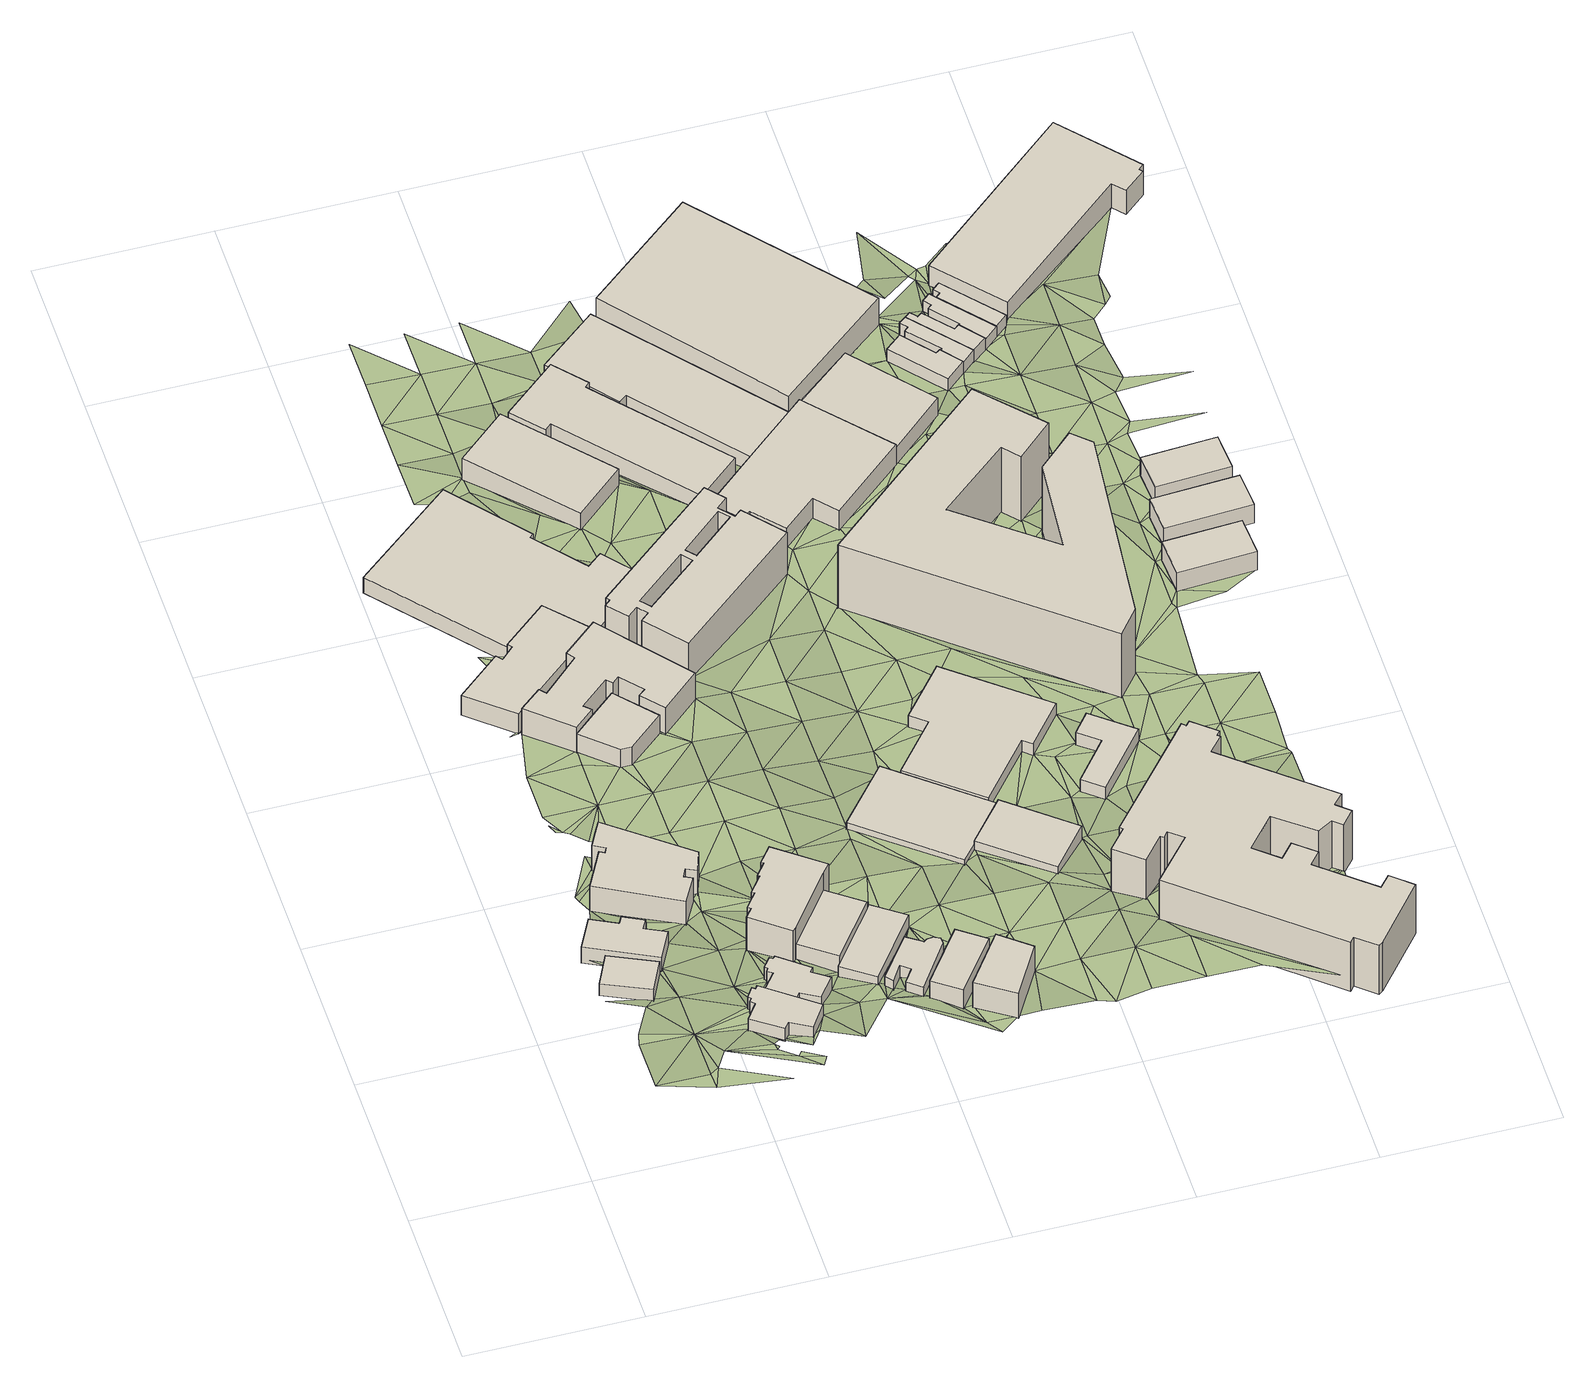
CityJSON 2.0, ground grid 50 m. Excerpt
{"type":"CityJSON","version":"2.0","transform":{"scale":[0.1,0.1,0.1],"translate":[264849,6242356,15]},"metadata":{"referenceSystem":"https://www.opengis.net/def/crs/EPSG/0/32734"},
"CityObjects":{
"building1":{"type":"Building","attributes":{"address":"4 Hares Avenue Salt River Cape Town","building":"house","building:levels":1,"building_height":4.1,"roof_height":33.21,"ground_height":29.11,"plus_code":"4FRW3F84+XFQ"},"geometry":[{"type":"Solid","lod":"1","boundaries":[[[[0,1,2,3]],[[1,4,5,2]],[[4,6,7,5]],[[6,0,3,7]],[[3,2,5,7]],[[6,4,1,0]]]]}]},
"building2":{"type":"Building","attributes":{"address":"2 Hares Avenue Salt River Cape Town","building":"house","building:levels":1,"building_height":4.1,"roof_height":33.21,"ground_height":29.11,"plus_code":"4FRW3F94+2GC"},"geometry":[{"type":"Solid","lod":"1","boundaries":[[[[8,9,10,11]],[[9,12,13,10]],[[12,14,15,13]],[[14,16,17,15]],[[16,18,19,17]],[[18,20,21,19]],[[20,22,23,21]],[[22,8,11,23]],[[11,10,13,15,17,19,21,23]],[[22,20,18,16,14,12,9,8]]]]}]},
"building3":{"type":"Building","attributes":{"address":"326 Victoria Road Salt River Cape Town","building":"apartments","building:levels":3,"building_height":9.7,"roof_height":35.04,"ground_height":25.34,"plus_code":"4FRW3F94+4H6"},"geometry":[{"type":"Solid","lod":"1","boundaries":[[[[24,25,26,27]],[[25,28,29,26]],[[28,30,31,29]],[[30,32,33,31]],[[32,34,35,33]],[[34,36,37,35]],[[36,38,39,37]],[[38,40,41,39]],[[40,42,43,41]],[[42,44,45,43]],[[44,46,47,45]],[[46,48,49,47]],[[48,24,27,49]],[[27,26,29,31,33,35,37,39,41,43,45,47,49]],[[48,46,44,42,40,38,36,34,32,30,28,25,24]]]]}]},
"building4":{"type":"Building","attributes":{"address":"Hares Avenue Salt River Cape Town","building":"house","building:levels":1,"building_height":4.1,"roof_height":33.98,"ground_height":29.88,"plus_code":"4FRW3F84+VJX"},"geometry":[{"type":"Solid","lod":"1","boundaries":[[[[50,51,52,53]],[[51,54,55,52]],[[54,56,57,55]],[[56,58,59,57]],[[58,60,61,59]],[[60,62,63,61]],[[62,64,65,63]],[[64,66,67,65]],[[66,68,69,67]],[[68,70,71,69]],[[70,72,73,71]],[[72,50,53,73]],[[53,52,55,57,59,61,63,65,67,69,71,73]],[[72,70,68,66,64,62,60,58,56,54,51,50]]]]}]},
"building5":{"type":"Building","attributes":{"address":"Hares Avenue Salt River Cape Town","building":"house","building:levels":1,"building_height":4.1,"roof_height":32.79,"ground_height":28.69,"plus_code":"4FRW3F84+WMF"},"geometry":[{"type":"Solid","lod":"1","boundaries":[[[[74,75,76,77]],[[75,78,79,76]],[[78,80,81,79]],[[80,82,83,81]],[[82,84,85,83]],[[84,86,87,85]],[[86,88,89,87]],[[88,90,91,89]],[[90,92,93,91]],[[92,94,95,93]],[[94,96,97,95]],[[96,98,99,97]],[[98,100,101,99]],[[100,74,77,101]],[[77,76,79,81,83,85,87,89,91,93,95,97,99,101]],[[100,98,96,94,92,90,88,86,84,82,80,78,75,74]]]]}]},
"building6":{"type":"Building","attributes":{"address":"255 Victoria Road Salt River Cape Town","building":"retail","building:levels":2,"building_height":6.9,"roof_height":31.26,"ground_height":24.36,"plus_code":"4FRW3F94+9GW"},"geometry":[{"type":"Solid","lod":"1","boundaries":[[[[102,103,104,105]],[[103,106,107,104]],[[106,108,109,107]],[[108,110,111,109]],[[110,112,113,111]],[[112,114,115,113]],[[114,116,117,115]],[[116,118,119,117]],[[118,102,105,119]],[[105,104,107,109,111,113,115,117,119]],[[118,116,114,112,110,108,106,103,102]]]]}]},
"building7":{"type":"Building","attributes":{"address":"259 Victoria Road Salt River 7925 Salt River","building":"retail","building:levels":2,"building_height":6.9,"roof_height":31.47,"ground_height":24.57,"plus_code":"4FRW3F94+8J2"},"geometry":[{"type":"Solid","lod":"1","boundaries":[[[[120,121,122,123]],[[121,124,125,122]],[[124,126,127,125]],[[126,128,129,127]],[[128,130,131,129]],[[130,120,123,131]],[[123,122,125,127,129,131]],[[130,128,126,124,121,120]]]]}]},
"building8":{"type":"Building","attributes":{"building":"commercial","building:levels":4,"building_height":12.5,"roof_height":40.09,"ground_height":27.59,"plus_code":"4FRW3F94+2M9"},"geometry":[{"type":"Solid","lod":"1","boundaries":[[[[132,133,134,135]],[[133,136,137,134]],[[136,138,139,137]],[[138,140,141,139]],[[140,142,143,141]],[[142,144,145,143]],[[144,146,147,145]],[[146,148,149,147]],[[148,150,151,149]],[[150,152,153,151]],[[152,154,155,153]],[[154,156,157,155]],[[156,158,159,157]],[[158,132,135,159]],[[135,134,137,139,141,143,145,147,149,151,153,155,157,159]],[[158,156,154,152,150,148,146,144,142,140,138,136,133,132]]]]}]},
"building9":{"type":"Building","attributes":{"address":"256 Victoria Road Salt River Cape Town","building":"office","building:levels":3,"building_height":9.7,"roof_height":33.89,"ground_height":24.19,"plus_code":"4FRW3F94+9J7"},"geometry":[{"type":"Solid","lod":"1","boundaries":[[[[160,161,162,163]],[[161,164,165,162]],[[164,166,167,165]],[[166,168,169,167]],[[168,170,171,169]],[[170,172,173,171]],[[172,174,175,173]],[[174,176,177,175]],[[176,178,179,177]],[[178,103,180,179]],[[103,102,181,180]],[[102,182,183,181]],[[182,184,185,183]],[[184,186,187,185]],[[186,188,189,187]],[[188,160,163,189]],[[163,162,165,167,169,171,173,175,177,179,180,181,183,185,187,189]],[[188,186,184,182,102,103,178,176,174,172,170,168,166,164,161,160]]]]}]},
"building10":{"type":"Building","attributes":{"building":"retail","building:levels":2,"building_height":6.9,"roof_height":33.83,"ground_height":26.93,"plus_code":"4FRW3F84+XPP"},"geometry":[{"type":"Solid","lod":"1","boundaries":[[[[190,191,192,193]],[[191,194,195,192]],[[194,196,197,195]],[[196,190,193,197]],[[193,192,195,197]],[[196,194,191,190]]]]}]},
"building11":{"type":"Building","attributes":{"address":"Salt River Cape Town","building":"industrial","building:levels":1,"building_height":4.1,"roof_height":26.72,"ground_height":22.62,"plus_code":"4FRW3F94+GGV"},"geometry":[{"type":"Solid","lod":"1","boundaries":[[[[198,199,200,201]],[[199,202,203,200]],[[202,204,205,203]],[[204,206,207,205]],[[206,208,209,207]],[[208,210,211,209]],[[210,212,213,211]],[[212,214,215,213]],[[214,216,217,215]],[[216,218,219,217]],[[218,220,221,219]],[[220,198,201,221]],[[201,200,203,205,207,209,211,213,215,217,219,221]],[[220,218,216,214,212,210,208,206,204,202,199,198]]]]}]},
"building12":{"type":"Building","attributes":{"address":"Salt River","building":"retail","building:levels":1,"building_height":4.1,"roof_height":31.25,"ground_height":27.15,"plus_code":"4FRW3F84+XQ4"},"geometry":[{"type":"Solid","lod":"1","boundaries":[[[[196,194,222,223]],[[194,224,225,222]],[[224,226,227,225]],[[226,228,229,227]],[[228,230,231,229]],[[230,196,223,231]],[[223,222,225,227,229,231]],[[230,228,226,224,194,196]]]]}]},
"building13":{"type":"Building","attributes":{"address":"Salt River","building":"house","building:levels":1,"building_height":4.1,"roof_height":31.25,"ground_height":27.15,"plus_code":"4FRW3F84+WRF"},"geometry":[{"type":"Solid","lod":"1","boundaries":[[[[232,233,234,235]],[[233,236,237,234]],[[236,238,239,237]],[[238,240,241,239]],[[240,242,243,241]],[[242,244,245,243]],[[244,246,247,245]],[[246,248,249,247]],[[248,250,251,249]],[[250,252,253,251]],[[252,254,255,253]],[[254,232,235,255]],[[235,234,237,239,241,243,245,247,249,251,253,255]],[[254,252,250,248,246,244,242,240,238,236,233,232]]]]}]},
"building14":{"type":"Building","attributes":{"address":"Salt River","building":"retail","building:levels":2,"building_height":6.9,"roof_height":34.22,"ground_height":27.32,"plus_code":"4FRW3F84+WV2"},"geometry":[{"type":"Solid","lod":"1","boundaries":[[[[256,257,258,259]],[[257,260,261,258]],[[260,262,263,261]],[[262,256,259,263]],[[259,258,261,263]],[[262,260,257,256]]]]}]},
"building15":{"type":"Building","attributes":{"address":"55 Salt River Road Salt River 7925 Cape Town","building":"industrial","building:levels":2,"building_height":6.9,"roof_height":28.21,"ground_height":21.31,"plus_code":"4FRW3F94+JJX"},"geometry":[{"type":"Solid","lod":"1","boundaries":[[[[264,265,266,267]],[[265,268,269,266]],[[268,270,271,269]],[[270,264,267,271]],[[267,266,269,271]],[[270,268,265,264]]]]}]},
"building16":{"type":"Building","attributes":{"address":"Salt River","building":"commercial","building:levels":3,"building_height":9.7,"roof_height":37.02,"ground_height":27.32,"plus_code":"4FRW3F84+VWC"},"geometry":[{"type":"Solid","lod":"1","boundaries":[[[[272,273,274,275]],[[273,276,277,274]],[[276,278,279,277]],[[278,272,275,279]],[[275,274,277,279]],[[278,276,273,272]]]]}]},
"building17":{"type":"Building","attributes":{"address":"Manhattan Centre 60 Hopkins Street Salt River Cape Town","building":"industrial","building:levels":5,"building_height":15.3,"roof_height":38.02,"ground_height":22.72,"plus_code":"4FRW3F94+CQP"},"geometry":[{"type":"Solid","lod":"1","boundaries":[[[[280,281,282,283]],[[281,284,285,282]],[[284,286,287,285]],[[286,288,289,287]],[[288,290,291,289]],[[290,292,293,291]],[[292,294,295,293]],[[294,296,297,295]],[[296,298,299,297]],[[298,300,301,299]],[[300,302,303,301]],[[302,304,305,303]],[[304,306,307,305]],[[306,280,283,307]],[[308,309,310,311]],[[309,312,313,310]],[[312,314,315,313]],[[314,308,311,315]],[[316,317,318,319]],[[317,320,321,318]],[[320,322,323,321]],[[322,316,319,323]],[[283,282,285,287,289,291,293,295,297,299,301,303,305,307],[311,310,313,315],[319,318,321,323]],[[306,304,302,300,298,296,294,292,290,288,286,284,281,280],[314,312,309,308],[322,320,317,316]]]]}]},
"building18":{"type":"Building","attributes":{"address":"261B Victoria Road Salt River Cape Town","building":"retail","building:levels":1,"building_height":4.1,"roof_height":26.94,"ground_height":22.84,"plus_code":"4FRW3F94+4V9"},"geometry":[{"type":"Solid","lod":"1","boundaries":[[[[324,325,326,327]],[[325,328,329,326]],[[328,330,331,329]],[[330,332,333,331]],[[332,324,327,333]],[[327,326,329,331,333]],[[332,330,328,325,324]]]]}]},
"building19":{"type":"Building","attributes":{"address":"51 Salt River Road Salt River Cape Town","building":"industrial","building:levels":2,"building_height":6.9,"roof_height":27.67,"ground_height":20.77,"plus_code":"4FRW3F94+JQM"},"geometry":[{"type":"Solid","lod":"1","boundaries":[[[[334,335,336,337]],[[335,338,339,336]],[[338,340,341,339]],[[340,342,343,341]],[[342,344,345,343]],[[344,346,347,345]],[[346,348,349,347]],[[348,334,337,349]],[[337,336,339,341,343,345,347,349]],[[348,346,344,342,340,338,335,334]]]]}]},
"building20":{"type":"Building","attributes":{"address":"261 Victoria Road Salt River Cape Town","building":"retail","building:levels":1,"building_height":4.1,"roof_height":28.31,"ground_height":24.21,"plus_code":"4FRW3F94+3X5"},"geometry":[{"type":"Solid","lod":"1","boundaries":[[[[324,332,350,351]],[[332,352,353,350]],[[352,354,355,353]],[[354,324,351,355]],[[351,350,353,355]],[[354,352,332,324]]]]}]},
"building21":{"type":"Building","attributes":{"address":"49 Salt River Road Salt River Cape Town","building":"industrial","building:levels":2,"building_height":6.9,"roof_height":26.34,"ground_height":19.44,"plus_code":"4FRW3F94+PR4"},"geometry":[{"type":"Solid","lod":"1","boundaries":[[[[356,357,358,359]],[[357,360,361,358]],[[360,362,363,361]],[[362,364,365,363]],[[364,366,367,365]],[[366,368,369,367]],[[368,370,371,369]],[[370,356,359,371]],[[359,358,361,363,365,367,369,371]],[[370,368,366,364,362,360,357,356]]]]}]},
"building22":{"type":"Building","attributes":{"building":"industrial","building:levels":1,"building_height":4.1,"roof_height":26.52,"ground_height":22.42,"plus_code":"4FRW3F94+5XX"},"geometry":[{"type":"Solid","lod":"1","boundaries":[[[[372,373,374,375]],[[373,376,377,374]],[[376,378,379,377]],[[378,380,381,379]],[[380,382,383,381]],[[382,384,385,383]],[[384,386,387,385]],[[386,372,375,387]],[[375,374,377,379,381,383,385,387]],[[386,384,382,380,378,376,373,372]]]]}]},
"building23":{"type":"Building","attributes":{"address":"48 Hopkins Street Salt River Cape Town","building":"industrial","building:levels":2,"building_height":6.9,"roof_height":28.58,"ground_height":21.68,"plus_code":"4FRW3F94+HWH"},"geometry":[{"type":"Solid","lod":"1","boundaries":[[[[388,389,390,391]],[[389,392,393,390]],[[392,394,395,393]],[[394,396,397,395]],[[396,398,399,397]],[[398,400,401,399]],[[400,402,403,401]],[[402,404,405,403]],[[404,406,407,405]],[[406,388,391,407]],[[391,390,393,395,397,399,401,403,405,407]],[[406,404,402,400,398,396,394,392,389,388]]]]}]},
"building24":{"type":"Building","attributes":{"building":"yes","building:levels":1,"building_height":4.1,"roof_height":26.52,"ground_height":22.42,"plus_code":"4FRW3F95+44F"},"geometry":[{"type":"Solid","lod":"1","boundaries":[[[[408,409,410,411]],[[409,412,413,410]],[[412,414,415,413]],[[414,416,417,415]],[[416,418,419,417]],[[418,408,411,419]],[[411,410,413,415,417,419]],[[418,416,414,412,409,408]]]]}]},
"building25":{"type":"Building","attributes":{"address":"Cape Town Society for the Blind 45 Salt River Road Salt River 7925 Cape Town","building":"yes","building:levels":3,"amenity":"social_facility","social_facility":"workshop","building_height":9.7,"roof_height":29.2,"ground_height":19.5,"plus_code":"4FRW3F94+QWP"},"geometry":[{"type":"Solid","lod":"1","boundaries":[[[[420,421,422,423]],[[421,424,425,422]],[[424,426,427,425]],[[426,420,423,427]],[[423,422,425,427]],[[426,424,421,420]]]]}]},
"building26":{"type":"Building","attributes":{"address":"The Herringbone Salt River Cape Town","building":"apartments","building:levels":8,"building:flats":"398","building_height":23.7,"roof_height":45.59,"ground_height":21.89,"plus_code":"4FRW3F95+92G"},"geometry":[{"type":"Solid","lod":"1","boundaries":[[[[428,429,430,431]],[[429,432,433,430]],[[432,434,435,433]],[[434,436,437,435]],[[436,438,439,437]],[[438,440,441,439]],[[440,442,443,441]],[[442,444,445,443]],[[444,446,447,445]],[[446,448,449,447]],[[448,450,451,449]],[[450,428,431,451]],[[431,430,433,435,437,439,441,443,445,447,449,451]],[[450,448,446,444,442,440,438,436,434,432,429,428]]]]}]},
"building27":{"type":"Building","attributes":{"address":"Rex Trueform Office Park 263 Victoria Road Salt River 7925 Cape Town","building":"commercial","building:levels":5,"building_height":15.3,"roof_height":40.71,"ground_height":25.41,"plus_code":"4FRW3F85+W5V"},"geometry":[{"type":"Solid","lod":"1","boundaries":[[[[452,453,454,455]],[[453,456,457,454]],[[456,458,459,457]],[[458,460,461,459]],[[460,462,463,461]],[[462,464,465,463]],[[464,466,467,465]],[[466,468,469,467]],[[468,470,471,469]],[[470,472,473,471]],[[472,474,475,473]],[[474,476,477,475]],[[476,478,479,477]],[[478,480,481,479]],[[480,482,483,481]],[[482,484,485,483]],[[484,486,487,485]],[[486,488,489,487]],[[488,490,491,489]],[[490,492,493,491]],[[492,494,495,493]],[[494,496,497,495]],[[496,498,499,497]],[[498,500,501,499]],[[500,502,503,501]],[[502,504,505,503]],[[504,506,507,505]],[[506,508,509,507]],[[508,510,511,509]],[[510,512,513,511]],[[512,514,515,513]],[[514,516,517,515]],[[516,518,519,517]],[[518,520,521,519]],[[520,452,455,521]],[[455,454,457,459,461,463,465,467,469,471,473,475,477,479,481,483,485,487,489,491,493,495,497,499,501,503,505,507,509,511,513,515,517,519,521]],[[520,518,516,514,512,510,508,506,504,502,500,498,496,494,492,490,488,486,484,482,480,478,476,474,472,470,468,466,464,462,460,458,456,453,452]]]]}]},
"building28":{"type":"Building","attributes":{"address":"46 Hopkins Street Salt River Cape Town","building":"industrial","building:levels":2,"building_height":6.9,"roof_height":27.3,"ground_height":20.4,"plus_code":"4FRW3F95+J2G"},"geometry":[{"type":"Solid","lod":"1","boundaries":[[[[389,388,522,523]],[[388,524,525,522]],[[524,526,527,525]],[[526,389,523,527]],[[523,522,525,527]],[[526,524,388,389]]]]}]},
"building29":{"type":"Building","attributes":{"address":"44 Hopkins Street Salt River Cape Town","building":"house","building:levels":1,"building_height":4.1,"roof_height":24.36,"ground_height":20.26,"plus_code":"4FRW3F95+M47"},"geometry":[{"type":"Solid","lod":"1","boundaries":[[[[528,529,530,531]],[[529,532,533,530]],[[532,534,535,533]],[[534,536,537,535]],[[536,538,539,537]],[[538,528,531,539]],[[531,530,533,535,537,539]],[[538,536,534,532,529,528]]]]}]},
"building30":{"type":"Building","attributes":{"address":"42 Hopkins Street Salt River Cape Town","building":"house","building:levels":1,"building_height":4.1,"roof_height":23.84,"ground_height":19.74,"plus_code":"4FRW3F95+M4W"},"geometry":[{"type":"Solid","lod":"1","boundaries":[[[[540,541,542,543]],[[541,544,545,542]],[[544,546,547,545]],[[546,548,549,547]],[[548,550,551,549]],[[550,552,553,551]],[[552,554,555,553]],[[554,540,543,555]],[[543,542,545,547,549,551,553,555]],[[554,552,550,548,546,544,541,540]]]]}]},
"building31":{"type":"Building","attributes":{"address":"40 Hopkins Street Salt River Cape Town","building":"house","building:levels":1,"building_height":4.1,"roof_height":23.84,"ground_height":19.74,"plus_code":"4FRW3F95+P45"},"geometry":[{"type":"Solid","lod":"1","boundaries":[[[[556,557,542,545]],[[557,558,559,542]],[[558,560,561,559]],[[560,562,563,561]],[[562,564,565,563]],[[564,566,567,565]],[[566,568,569,567]],[[568,556,545,569]],[[545,542,559,561,563,565,567,569]],[[568,566,564,562,560,558,557,556]]]]}]},
"building32":{"type":"Building","attributes":{"address":"38 Hopkins Street Salt River Cape Town","building":"house","building:levels":1,"building_height":4.1,"roof_height":23,"ground_height":18.9,"plus_code":"4FRW3F95+P5F"},"geometry":[{"type":"Solid","lod":"1","boundaries":[[[[558,570,571,572]],[[570,573,574,571]],[[573,575,576,574]],[[575,577,578,576]],[[577,579,580,578]],[[579,581,582,580]],[[581,583,584,582]],[[583,560,585,584]],[[560,558,572,585]],[[572,571,574,576,578,580,582,584,585]],[[560,583,581,579,577,575,573,570,558]]]]}]},
"building33":{"type":"Building","attributes":{"address":"36 Hopkins Street Salt River Cape Town","building":"house","building:levels":1,"building_height":4.1,"roof_height":23.06,"ground_height":18.96,"plus_code":"4FRW3F95+P5H"},"geometry":[{"type":"Solid","lod":"1","boundaries":[[[[570,586,587,588]],[[586,589,590,587]],[[589,591,592,590]],[[591,593,594,592]],[[593,573,595,594]],[[573,570,588,595]],[[588,587,590,592,594,595]],[[573,593,591,589,586,570]]]]}]},
"building34":{"type":"Building","attributes":{"building":"retail","building:levels":2,"building_height":6.9,"roof_height":27.37,"ground_height":20.47,"plus_code":"4FRW3F95+984"},"geometry":[{"type":"Solid","lod":"1","boundaries":[[[[596,597,598,599]],[[597,600,601,598]],[[600,602,603,601]],[[602,596,599,603]],[[599,598,601,603]],[[602,600,597,596]]]]}]},
"building35":{"type":"Building","attributes":{"address":"33 Yew Street Salt River Cape Town","building":"industrial","building:levels":2,"building_height":6.9,"roof_height":27.2,"ground_height":20.3,"plus_code":"4FRW3F95+C85"},"geometry":[{"type":"Solid","lod":"1","boundaries":[[[[604,605,606,607]],[[605,608,609,606]],[[608,610,611,609]],[[610,604,607,611]],[[607,606,609,611]],[[610,608,605,604]]]]}]},
"building36":{"type":"Building","attributes":{"address":"25 Yew Street Salt River Cape Town","building":"industrial","building:levels":2,"building_height":6.9,"roof_height":26.93,"ground_height":20.03,"plus_code":"4FRW3F95+F89"},"geometry":[{"type":"Solid","lod":"1","boundaries":[[[[612,613,614,615]],[[613,616,617,614]],[[616,618,619,617]],[[618,612,615,619]],[[615,614,617,619]],[[618,616,613,612]]]]}]},
"building37":{"type":"Building","attributes":{"address":"Central Park 30 Hopkins Street Salt River Cape Town","building":"industrial","building:levels":2,"building_height":6.9,"roof_height":25.15,"ground_height":18.25,"plus_code":"4FRW3F95+Q7V"},"geometry":[{"type":"Solid","lod":"1","boundaries":[[[[620,621,622,623]],[[621,624,625,622]],[[624,626,627,625]],[[626,628,629,627]],[[628,630,631,629]],[[630,632,633,631]],[[632,634,635,633]],[[634,620,623,635]],[[623,622,625,627,629,631,633,635]],[[634,632,630,628,626,624,621,620]]]]}]},
"terrain1":{"type":"TINRelief","geometry":[{"type":"CompositeSurface","lod":"1","boundaries":[[[636,637,638]],[[637,639,640]],[[641,636,638]],[[638,637,640]],[[642,643,644]],[[641,638,643]],[[640,639,645]],[[646,647,648]],[[640,645,638]],[[643,649,644]],[[638,649,643]],[[650,638,645]],[[639,651,645]],[[646,0,647]],[[18,652,653]],[[18,653,654]],[[0,644,649]],[[649,647,0]],[[638,650,655]],[[656,657,34]],[[652,34,657]],[[649,638,658]],[[659,652,18]],[[660,656,34]],[[661,656,660]],[[662,638,655]],[[18,16,659]],[[663,647,649]],[[664,16,14]],[[665,638,662]],[[650,666,655]],[[667,666,650]],[[658,638,665]],[[668,669,670]],[[667,650,671]],[[652,659,672]],[[30,660,34]],[[25,661,660]],[[30,34,32]],[[649,658,663]],[[647,673,664]],[[674,671,650]],[[664,672,16]],[[659,16,672]],[[675,662,655]],[[655,666,676]],[[666,667,677]],[[673,647,663]],[[662,675,665]],[[670,678,679]],[[655,676,680]],[[665,681,658]],[[682,679,678]],[[670,683,678]],[[54,663,658]],[[683,684,678]],[[672,664,673]],[[685,686,24]],[[663,54,50]],[[680,676,687]],[[678,684,686]],[[51,50,54]],[[688,689,671]],[[671,674,688]],[[685,678,686]],[[690,691,692]],[[693,694,680]],[[695,663,50]],[[680,687,693]],[[696,673,663]],[[697,691,682]],[[678,698,682]],[[695,50,699]],[[673,700,672]],[[701,663,695]],[[685,24,702]],[[703,699,50]],[[701,696,663]],[[700,704,672]],[[705,692,691]],[[698,697,682]],[[687,706,693]],[[695,699,707]],[[673,708,700]],[[709,704,710]],[[701,695,711]],[[712,703,50]],[[696,708,673]],[[704,700,713]],[[710,704,713]],[[712,693,706]],[[701,714,696]],[[678,685,715]],[[696,714,716]],[[685,702,717]],[[718,719,720]],[[703,721,722]],[[696,723,708]],[[714,724,716]],[[700,708,725]],[[720,726,727]],[[698,678,728]],[[721,703,712]],[[685,717,715]],[[720,727,718]],[[706,729,712]],[[705,730,692]],[[716,731,696]],[[732,719,718]],[[733,713,700]],[[697,698,728]],[[708,734,725]],[[700,725,735]],[[678,715,728]],[[733,702,713]],[[736,731,716]],[[705,737,738]],[[733,700,735]],[[721,712,739]],[[712,729,739]],[[740,731,736]],[[741,96,736]],[[742,735,725]],[[721,739,96]],[[732,718,743]],[[705,738,730]],[[728,715,744]],[[702,745,717]],[[736,746,740]],[[702,733,747]],[[736,96,748]],[[749,750,751]],[[735,752,733]],[[748,746,736]],[[733,752,753]],[[747,745,702]],[[715,717,754]],[[755,739,729]],[[750,749,756]],[[733,753,757]],[[758,96,739]],[[743,759,732]],[[747,733,757]],[[748,96,758]],[[760,744,715]],[[717,745,754]],[[756,749,761]],[[739,755,758]],[[762,761,749]],[[761,762,763]],[[749,128,762]],[[743,764,759]],[[763,762,765]],[[715,754,760]],[[128,744,760]],[[758,755,766]],[[128,767,762]],[[747,757,768]],[[762,767,765]],[[769,766,755]],[[768,745,747]],[[770,771,772]],[[764,743,103]],[[771,198,772]],[[769,755,773]],[[767,128,774]],[[757,136,775]],[[768,757,775]],[[755,776,773]],[[766,777,758]],[[764,778,779]],[[778,764,103]],[[774,128,760]],[[773,780,769]],[[770,781,782]],[[783,776,755]],[[784,754,745]],[[772,198,785]],[[778,103,786]],[[773,787,780]],[[784,745,768]],[[788,230,136]],[[198,789,785]],[[770,772,781]],[[755,790,783]],[[791,786,103]],[[786,792,778]],[[793,777,766]],[[196,230,788]],[[786,794,792]],[[774,760,795]],[[228,758,777]],[[796,775,136]],[[797,782,798]],[[754,799,760]],[[103,795,791]],[[790,755,800]],[[781,801,782]],[[784,802,754]],[[776,783,246]],[[796,136,230]],[[803,768,775]],[[804,805,789]],[[806,772,785]],[[807,791,808]],[[809,783,790]],[[785,789,806]],[[797,798,810]],[[795,808,791]],[[228,777,793]],[[798,782,801]],[[754,802,799]],[[805,804,811]],[[812,807,808]],[[230,228,813]],[[792,814,778]],[[796,230,813]],[[799,795,760]],[[768,815,784]],[[796,803,775]],[[816,809,790]],[[252,793,817]],[[793,252,228]],[[795,818,808]],[[270,781,772]],[[805,819,789]],[[783,257,246]],[[806,819,772]],[[805,811,820]],[[228,252,250]],[[806,789,819]],[[768,803,815]],[[790,821,816]],[[781,270,801]],[[784,822,802]],[[790,800,821]],[[256,809,816]],[[228,823,813]],[[818,795,824]],[[825,228,250]],[[819,805,820]],[[795,799,824]],[[248,825,250]],[[248,246,257]],[[815,822,784]],[[796,813,826]],[[827,828,829]],[[248,257,825]],[[825,823,228]],[[830,798,801]],[[831,799,802]],[[796,826,803]],[[801,270,832]],[[813,823,826]],[[802,822,833]],[[834,819,820]],[[256,816,272]],[[257,256,825]],[[814,834,820]],[[826,815,803]],[[798,830,835]],[[824,799,831]],[[830,801,832]],[[802,833,831]],[[270,836,832]],[[837,827,829]],[[818,824,838]],[[839,836,270]],[[792,840,814]],[[278,821,841]],[[842,823,825]],[[842,825,256]],[[843,822,815]],[[834,844,819]],[[270,845,839]],[[256,272,842]],[[834,814,846]],[[815,826,847]],[[833,822,843]],[[848,824,831]],[[826,823,847]],[[270,844,845]],[[278,842,272]],[[849,839,845]],[[334,832,836]],[[842,850,823]],[[824,848,838]],[[841,851,278]],[[852,830,832]],[[823,850,847]],[[831,833,853]],[[844,834,854]],[[854,834,846]],[[833,843,855]],[[845,854,849]],[[846,814,840]],[[856,857,858]],[[838,280,818]],[[852,832,334]],[[859,860,830]],[[853,848,831]],[[845,844,854]],[[833,855,853]],[[842,278,861]],[[851,862,278]],[[830,852,859]],[[847,850,863]],[[843,864,855]],[[865,847,863]],[[849,854,866]],[[278,862,861]],[[867,850,842]],[[858,857,868]],[[851,869,862]],[[838,848,870]],[[848,853,871]],[[846,866,854]],[[863,850,867]],[[867,842,861]],[[324,864,843]],[[866,846,840]],[[870,848,871]],[[872,855,864]],[[873,853,855]],[[865,863,874]],[[875,876,877]],[[878,879,880]],[[869,881,862]],[[880,879,882]],[[883,840,882]],[[840,883,866]],[[884,877,876]],[[859,852,368]],[[875,877,884]],[[863,867,874]],[[855,872,873]],[[838,870,885]],[[324,886,864]],[[887,883,882]],[[280,838,885]],[[861,862,888]],[[887,882,879]],[[869,889,881]],[[853,873,890]],[[871,853,891]],[[892,884,876]],[[888,862,881]],[[866,883,892]],[[893,884,894]],[[867,861,895]],[[887,879,896]],[[891,870,871]],[[853,890,891]],[[280,896,879]],[[897,859,368]],[[324,898,886]],[[896,899,887]],[[900,885,870]],[[867,895,874]],[[861,888,895]],[[884,892,894]],[[885,901,280]],[[900,870,891]],[[902,881,889]],[[280,901,896]],[[372,890,873]],[[894,903,893]],[[883,903,892]],[[898,324,904]],[[895,905,874]],[[886,898,906]],[[907,888,881]],[[874,905,904]],[[890,372,891]],[[894,892,903]],[[908,885,900]],[[885,908,901]],[[901,909,896]],[[888,910,895]],[[881,902,911]],[[907,881,911]],[[910,888,907]],[[891,912,900]],[[913,905,895]],[[914,368,915]],[[898,904,916]],[[917,904,905]],[[905,913,917]],[[906,898,918]],[[372,912,891]],[[917,919,904]],[[918,898,916]],[[909,901,920]],[[916,904,919]],[[901,908,920]],[[911,902,921]],[[910,907,922]],[[392,915,368]],[[923,919,917]],[[924,925,910]],[[919,926,916]],[[900,927,908]],[[916,928,918]],[[929,914,915]],[[910,922,924]],[[930,928,916]],[[372,931,912]],[[930,916,926]],[[919,923,926]],[[918,928,932]],[[933,907,911]],[[934,924,922]],[[908,927,920]],[[372,386,931]],[[912,935,900]],[[928,930,936]],[[932,386,918]],[[929,915,392]],[[911,921,933]],[[932,928,936]],[[937,926,923]],[[923,917,938]],[[939,920,927]],[[929,392,389]],[[386,932,408]],[[931,935,912]],[[940,927,900]],[[926,937,941]],[[939,942,920]],[[931,386,943]],[[408,943,386]],[[923,938,937]],[[944,929,389]],[[408,941,943]],[[943,935,931]],[[938,941,937]],[[927,945,939]],[[946,947,948]],[[949,950,951]],[[943,941,935]],[[944,389,952]],[[942,939,945]],[[946,948,953]],[[950,949,954]],[[948,947,955]],[[950,956,951]],[[938,957,941]],[[958,959,938]],[[957,938,959]],[[941,960,935]],[[927,940,945]],[[961,929,944]],[[941,957,960]],[[955,962,948]],[[948,962,953]],[[942,945,963]],[[951,964,949]],[[955,965,962]],[[484,966,967]],[[968,965,969]],[[488,486,484]],[[960,970,935]],[[971,949,964]],[[954,949,971]],[[972,942,963]],[[973,959,488]],[[944,952,974]],[[959,975,957]],[[968,969,976]],[[973,488,484]],[[484,967,973]],[[956,977,951]],[[978,962,965]],[[979,967,966]],[[940,963,945]],[[980,965,968]],[[952,981,974]],[[982,960,957]],[[959,973,975]],[[977,964,951]],[[972,981,952]],[[978,965,980]],[[983,962,978]],[[960,984,970]],[[961,944,974]],[[964,977,971]],[[966,985,979]],[[986,970,984]],[[975,982,957]],[[961,987,988]],[[978,980,983]],[[940,989,963]],[[972,963,989]],[[973,967,990]],[[967,979,991]],[[960,982,984]],[[974,981,992]],[[981,972,992]],[[970,986,436]],[[987,961,993]],[[987,993,994]],[[974,995,961]],[[438,971,977]],[[975,973,996]],[[991,990,967]],[[989,992,972]],[[986,984,997]],[[961,994,993]],[[961,995,546]],[[995,998,546]],[[438,450,971]],[[996,973,990]],[[998,995,532]],[[544,961,546]],[[994,961,999]],[[546,998,1000]],[[940,1001,989]],[[986,997,1002]],[[992,989,1003]],[[999,961,544]],[[940,450,1001]],[[998,532,529]],[[982,975,1004]],[[1005,975,996]],[[1006,1007,1008]],[[986,1002,1009]],[[998,529,1010]],[[1009,436,986]],[[984,982,1004]],[[1011,992,1003]],[[994,999,577]],[[438,1012,450]],[[1005,1004,975]],[[564,999,566]],[[1012,1001,450]],[[1013,1003,989]],[[438,436,1012]],[[1014,1008,1007]],[[999,564,577]],[[1015,994,577]],[[1001,1013,989]],[[997,1016,1002]],[[581,577,564]],[[1014,1017,1008]],[[1018,1011,1003]],[[1009,1002,1016]],[[564,1019,581]],[[577,581,579]],[[1020,1019,564]],[[1012,436,1021]],[[1018,1022,1011]],[[1009,1016,1023]],[[436,1009,1024]],[[1003,1013,1018]],[[1025,1019,1020]],[[577,575,1015]],[[997,1026,1016]],[[1012,1027,1001]],[[575,573,593]],[[1015,575,591]],[[591,575,593]],[[1028,1009,1023]],[[1017,1014,1029]],[[1028,1024,1009]],[[1021,436,1024]],[[1029,1014,1015]],[[1018,1030,1022]],[[591,1031,1015]],[[591,589,1031]],[[1031,1029,1015]],[[1012,1021,1027]],[[1032,1024,1028]],[[1013,1001,1033]],[[1029,1031,1034]],[[1030,1018,1035]],[[1036,1024,1032]],[[1024,1036,1021]],[[1030,1035,1037]],[[589,1038,1031]],[[1013,1033,1018]],[[1033,1001,1027]],[[1039,1016,1026]],[[1031,1040,1034]],[[1023,597,1028]],[[1021,1036,618]],[[1041,1037,1035]],[[1041,1038,589]],[[1021,1042,1027]],[[1042,1021,618]],[[1043,1035,1018]],[[1018,1033,1044]],[[1042,1045,1027]],[[1041,1035,1043]],[[1036,1032,610]],[[1033,1027,1046]],[[1018,1044,1043]],[[1045,1046,1027]],[[1041,1043,1038]],[[1047,1044,1033]],[[1046,1047,1033]],[[1042,618,616]],[[1043,1048,1038]],[[1044,1047,1049]],[[1050,1043,1044]],[[1044,1049,1050]],[[1046,1045,1051]],[[1048,1043,1052]],[[1043,1050,1052]],[[1049,1047,1053]],[[1052,1054,1048]],[[1038,1048,1055]],[[1054,1056,1048]],[[1056,1054,1057]],[[1055,1048,1056]]]}]}
},
"vertices":[
[344,543,136],[213,604,136],[213,604,182],[344,543,182],[170,512,136],[170,512,182],[301,452,136],[301,452,182],
[162,651,120],[353,556,120],[353,556,182],[162,651,182],[395,639,120],[395,639,182],[336,668,120],[336,668,182],[350,695,120],[350,695,182],[292,724,120],[292,724,182],[281,703,120],[281,703,182],[207,740,120],[207,740,182],
[324,1047,103],[304,1009,103],[304,1009,200],[324,1047,200],[285,972,103],[285,972,200],[318,953,103],[318,953,200],[311,938,103],[311,938,200],[296,945,103],[296,945,200],[239,835,103],[239,835,200],[466,712,103],[466,712,200],[507,787,103],[507,787,200],[484,798,103],[484,798,200],[496,823,103],[496,823,200],[525,809,103],[525,809,200],[546,871,103],[546,871,200],
[562,384,140],[556,374,140],[556,374,190],[562,384,190],[546,380,140],[546,380,190],[527,351,140],[527,351,190],[535,344,140],[535,344,190],[528,335,140],[528,335,190],[540,323,140],[540,323,190],[507,277,140],[507,277,190],[590,217,140],[590,217,190],[604,234,140],[604,234,190],[663,201,140],[663,201,190],[709,271,140],[709,271,190],
[639,481,129],[633,474,129],[633,474,178],[639,481,178],[624,480,129],[624,480,178],[601,451,129],[601,451,178],[609,444,129],[609,444,178],[603,435,129],[603,435,178],[619,425,129],[619,425,178],[583,379,129],[583,379,178],[654,324,129],[654,324,178],[664,338,129],[664,338,178],[714,307,129],[714,307,178],[761,367,129],[761,367,178],[713,401,129],[713,401,178],[723,414,129],[723,414,178],
[415,1652,86],[514,1738,86],[514,1738,163],[415,1652,163],[408,1855,86],[408,1855,163],[282,1748,86],[282,1748,163],[292,1736,86],[292,1736,163],[256,1701,86],[256,1701,163],[242,1718,86],[242,1718,163],[116,1609,86],[116,1609,163],[242,1503,86],[242,1503,163],
[424,1442,95],[367,1392,95],[367,1392,165],[424,1442,165],[460,1307,95],[460,1307,165],[493,1307,95],[493,1307,165],[593,1394,95],[593,1394,165],[496,1505,95],[496,1505,165],
[701,497,112],[824,661,112],[824,661,251],[701,497,251],[848,690,112],[848,690,251],[715,792,112],[715,792,251],[678,745,112],[678,745,251],[685,740,112],[685,740,251],[657,703,112],[657,703,251],[662,699,112],[662,699,251],[624,650,112],[624,650,251],[632,645,112],[632,645,251],[599,602,112],[599,602,251],[608,595,112],[608,595,251],[588,570,112],[588,570,251],[692,489,112],[692,489,251],
[367,1392,86],[424,1442,86],[424,1442,189],[367,1392,189],[405,1460,86],[405,1460,189],[487,1532,86],[487,1532,189],[503,1516,86],[503,1516,189],[522,1533,86],[522,1533,189],[575,1471,86],[575,1471,189],[555,1455,86],[555,1455,189],[610,1393,86],[610,1393,189],[718,1490,86],[718,1490,189],[514,1738,189],[415,1652,189],[431,1630,86],[431,1630,189],[326,1531,86],[326,1531,189],[310,1549,86],[310,1549,189],[248,1497,86],[248,1497,189],
[824,661,115],[701,497,115],[701,497,188],[824,661,188],[799,424,115],[799,424,188],[922,588,115],[922,588,188],
[287,2361,57],[0,2122,57],[0,2122,117],[287,2361,117],[298,1771,57],[298,1771,117],[409,1865,57],[409,1865,117],[461,1809,57],[461,1809,117],[480,1825,57],[480,1825,117],[529,1766,57],[529,1766,117],[711,1917,57],[711,1917,117],[618,2029,57],[618,2029,117],[576,1994,57],[576,1994,117],[458,2135,57],[458,2135,117],[469,2144,57],[469,2144,117],
[799,424,162],[922,588,162],[792,413,115],[792,413,162],[882,348,115],[882,348,162],[1020,536,115],[1020,536,162],[930,601,115],[930,601,162],
[987,465,119],[898,344,119],[898,344,162],[987,465,162],[917,323,119],[917,323,162],[947,370,119],[947,370,162],[973,350,119],[973,350,162],[945,310,119],[945,310,162],[985,278,119],[985,278,162],[1078,415,119],[1078,415,162],[1077,434,119],[1077,434,162],[1060,443,119],[1060,443,162],[1041,441,119],[1041,441,162],[1033,434,119],[1033,434,162],
[1191,370,119],[1114,427,119],[1114,427,192],[1191,370,192],[999,270,119],[999,270,192],[1076,214,119],[1076,214,192],
[362,2440,48],[605,2165,48],[605,2165,132],[362,2440,132],[745,2288,48],[745,2288,132],[502,2563,48],[502,2563,132],
[1204,356,123],[1098,208,123],[1098,208,220],[1204,356,220],[1203,138,123],[1203,138,220],[1290,286,123],[1290,286,220],
[1079,1863,69],[984,1974,69],[984,1974,230],[1079,1863,230],[964,1957,69],[964,1957,230],[929,1998,69],[929,1998,230],[960,2025,69],[960,2025,230],[915,2077,69],[915,2077,230],[558,1774,69],[558,1774,230],[566,1764,69],[566,1764,230],[550,1750,69],[550,1750,230],[597,1695,69],[597,1695,230],[627,1720,69],[627,1720,230],[650,1693,69],[650,1693,230],[626,1672,69],[626,1672,230],[721,1560,69],[721,1560,230],[790,1866,69],[814,1838,69],[814,1838,230],[790,1866,230],[665,1712,69],[665,1712,230],[641,1740,69],[641,1740,230],[926,1985,69],[951,1957,69],[951,1957,230],[926,1985,230],[829,1852,69],[829,1852,230],[805,1879,69],[805,1879,230],
[1367,886,76],[1106,1100,76],[1106,1100,119],[1367,886,119],[967,933,76],[967,933,119],[1227,719,76],[1227,719,119],[1265,764,76],[1265,764,119],
[679,2698,38],[525,2566,38],[525,2566,127],[679,2698,127],[601,2479,38],[601,2479,127],[620,2495,38],[620,2495,127],[928,2140,38],[928,2140,127],[1049,2245,38],[1049,2245,127],[744,2595,38],[744,2595,127],[758,2607,38],[758,2607,127],
[1265,764,133],[1367,886,133],[1450,614,76],[1450,614,133],[1550,736,76],[1550,736,133],
[679,2698,34],[758,2607,34],[758,2607,113],[679,2698,113],[819,2531,34],[819,2531,113],[841,2549,34],[841,2549,113],[1098,2242,34],[1098,2242,113],[1239,2365,34],[1239,2365,113],[833,2852,34],[833,2852,113],[666,2713,34],[666,2713,113],
[1350,1400,71],[1229,1253,71],[1229,1253,115],[1350,1400,115],[1274,1217,71],[1274,1217,115],[1155,1072,71],[1155,1072,115],[1349,915,71],[1349,915,115],[1489,1086,71],[1489,1086,115],[1514,1065,71],[1514,1065,115],[1613,1186,71],[1613,1186,115],
[1464,2163,46],[1266,2388,46],[1266,2388,136],[1464,2163,136],[1239,2365,46],[1239,2365,136],[1098,2242,46],[1098,2242,136],[937,2100,46],[937,2100,136],[1005,2023,46],[1005,2023,136],[1030,2045,46],[1030,2045,136],[1106,1959,46],[1106,1959,136],[1200,2042,46],[1200,2042,136],[1255,1980,46],[1255,1980,136],
[1679,1131,68],[1632,1072,68],[1632,1072,115],[1679,1131,115],[1690,1026,68],[1690,1026,115],[1597,910,68],[1597,910,115],[1653,864,68],[1653,864,115],[1794,1038,68],[1794,1038,115],
[855,2876,24],[1241,2401,24],[1241,2401,142],[855,2876,142],[1564,2668,24],[1564,2668,142],[1168,3138,24],[1168,3138,142],
[1665,2148,55],[1174,1717,55],[1174,1717,306],[1665,2148,306],[1797,1206,55],[1797,1206,306],[1855,1279,55],[1855,1279,306],[1918,1878,55],[1918,1878,306],[1866,1927,55],[1866,1927,306],[1764,1832,55],[1764,1832,306],[1739,1552,55],[1739,1552,306],[1481,1758,55],[1481,1758,306],[1680,1927,55],[1680,1927,306],[1721,1881,55],[1721,1881,306],[1824,1975,55],[1824,1975,306],
[2298,182,68],[2238,234,68],[2238,234,257],[2298,182,257],[2208,199,68],[2208,199,257],[2055,328,68],[2055,328,257],[2087,365,68],[2087,365,257],[2027,415,68],[2027,415,257],[1989,370,68],[1989,370,257],[1921,428,68],[1921,428,257],[2000,521,68],[2000,521,257],[2108,436,68],[2108,436,257],[2150,459,68],[2150,459,257],[2176,438,68],[2176,438,257],[2212,480,68],[2212,480,257],[2174,513,68],[2174,513,257],[2202,545,68],[2202,545,257],[1917,784,68],[1917,784,257],[1956,829,68],[1956,829,257],[1949,835,68],[1949,835,257],[1959,848,68],[1959,848,257],[1892,904,68],[1892,904,257],[1881,891,68],[1881,891,257],[1870,901,68],[1870,901,257],[1611,595,68],[1611,595,257],[1619,587,68],[1619,587,257],[1569,528,68],[1569,528,257],[1646,464,68],[1646,464,257],[1705,534,68],[1705,534,257],[1713,527,68],[1713,527,257],[1727,544,68],[1727,544,257],[1766,512,68],[1766,512,257],[1659,387,68],[1659,387,257],[2077,33,68],[2077,33,257],[2090,49,68],[2090,49,257],[2145,2,68],[2145,2,257],[2157,10,68],[2157,10,257],
[1464,2163,123],[1266,2388,123],[1618,2303,46],[1618,2303,123],[1430,2524,46],[1430,2524,123],
[1726,2433,47],[1678,2490,47],[1678,2490,94],[1726,2433,94],[1666,2482,47],[1666,2482,94],[1592,2570,47],[1592,2570,94],[1546,2531,47],[1546,2531,94],[1670,2384,47],[1670,2384,94],
[1726,2433,44],[1765,2469,44],[1765,2469,88],[1726,2433,88],[1626,2631,44],[1626,2631,88],[1605,2615,44],[1605,2615,88],[1622,2595,44],[1622,2595,88],[1611,2585,44],[1611,2585,88],[1686,2497,44],[1686,2497,88],[1678,2490,44],[1678,2490,88],
[1626,2631,39],[1765,2469,39],[1805,2502,39],[1805,2502,88],[1752,2566,39],[1752,2566,88],[1738,2555,39],[1738,2555,88],[1670,2634,39],[1670,2634,88],[1658,2624,39],[1658,2624,88],[1641,2644,39],[1641,2644,88],
[1848,2539,39],[1848,2539,80],[1805,2502,80],[1725,2682,39],[1725,2682,80],[1711,2700,39],[1711,2700,80],[1688,2681,39],[1688,2681,80],[1705,2660,39],[1705,2660,80],[1694,2651,39],[1694,2651,80],[1757,2575,39],[1757,2575,80],[1752,2566,80],
[1883,2570,39],[1883,2570,81],[1848,2539,81],[1746,2729,39],[1746,2729,81],[1724,2710,39],[1724,2710,81],[1738,2693,39],[1738,2693,81],[1725,2682,81],
[2266,1545,52],[2259,1662,52],[2259,1662,124],[2266,1545,124],[2036,1649,52],[2036,1649,124],[2043,1532,52],[2043,1532,124],
[2049,1805,50],[2055,1694,50],[2055,1694,122],[2049,1805,122],[2306,1709,50],[2306,1709,122],[2299,1819,50],[2299,1819,122],
[2075,1843,49],[2289,1856,49],[2289,1856,119],[2075,1843,119],[2282,1968,49],[2282,1968,119],[2068,1955,49],[2068,1955,119],
[1894,2593,9],[2272,2920,9],[2272,2920,101],[1894,2593,101],[2302,2886,9],[2302,2886,101],[2364,2939,9],[2364,2939,101],[2356,2949,9],[2356,2949,101],[2371,2962,9],[2371,2962,101],[2187,3172,9],[2187,3172,101],[1732,2777,9],[1732,2777,101],
[215,295,159],[215,140,164],[365,295,153],[367,92,162],[365,140,162],[225,332,159],[176,473,152],[272,425,152],[301,452,146],[390,157,162],[213,604,141],[353,556,136],[162,651,141],[365,440,146],[422,210,162],[569,67,161],[239,835,106],[215,740,126],[281,703,126],[507,277,151],[215,890,105],[221,873,106],[527,351,151],[365,740,120],[285,972,106],[280,1021,106],[515,295,151],[515,440,140],[395,639,136],[528,335,151],[554,197,161],[558,177,161],[222,1156,100],[233,1130,100],[250,1125,100],[606,141,158],[466,712,116],[515,585,129],[660,93,158],[540,323,151],[574,218,151],[566,185,161],[365,1190,101],[215,1190,100],[590,217,151],[535,344,151],[215,1340,98],[267,1113,100],[305,1072,103],[365,1040,103],[331,1063,103],[652,168,158],[674,119,158],[616,154,158],[215,1490,96],[248,1497,96],[242,1503,96],[663,201,158],[604,234,149],[603,435,137],[588,570,129],[367,1392,99],[365,1340,99],[583,379,140],[515,740,116],[601,451,137],[546,871,104],[654,324,149],[507,787,116],[310,1549,97],[683,213,158],[619,425,137],[599,602,126],[484,798,116],[496,823,104],[609,444,137],[709,271,149],[525,809,116],[624,480,137],[515,1190,102],[639,481,137],[515,1040,104],[282,1748,89],[215,1790,89],[242,1718,89],[714,307,149],[664,338,149],[608,595,126],[633,474,137],[624,650,126],[256,1701,94],[292,1736,88],[460,1307,99],[793,162,153],[415,1652,94],[692,489,137],[298,1771,88],[665,740,114],[632,645,126],[657,703,114],[723,414,137],[326,1531,97],[431,1630,94],[815,295,139],[701,497,137],[713,401,137],[662,699,114],[408,1855,88],[493,1307,99],[665,1040,106],[799,424,129],[665,890,106],[792,413,129],[496,1505,96],[405,1460,97],[424,1442,97],[685,740,114],[678,745,114],[665,1190,103],[889,288,139],[487,1532,96],[715,792,114],[882,348,139],[409,1865,79],[665,1340,95],[503,1516,96],[515,1490,96],[522,1533,96],[461,1809,86],[575,1471,96],[898,344,134],[555,1455,96],[815,890,109],[917,323,134],[215,2535,51],[215,2385,57],[362,2440,56],[945,310,134],[610,1393,95],[815,740,112],[985,278,134],[965,440,121],[529,1766,86],[480,1825,86],[947,370,121],[365,2535,47],[215,2685,46],[999,270,134],[815,1040,109],[365,2385,56],[550,1750,86],[973,350,134],[824,661,119],[469,2144,75],[1116,140,131],[597,1695,88],[558,1774,86],[987,465,121],[566,1764,86],[718,1490,91],[965,740,112],[215,2835,45],[365,2835,41],[815,1340,89],[1148,97,131],[365,2685,43],[815,1190,100],[965,890,101],[458,2135,75],[515,2090,75],[515,2240,75],[627,1720,85],[626,1672,88],[1076,214,123],[215,2985,46],[576,1994,79],[650,1693,88],[965,585,115],[711,1917,80],[967,933,101],[1098,208,131],[1033,434,121],[721,1560,91],[605,2165,76],[618,2029,76],[1203,138,131],[965,1040,101],[1116,585,118],[815,1490,84],[1116,440,119],[1116,740,106],[790,1866,80],[641,1740,85],[665,1712,88],[515,2835,36],[965,1340,83],[515,2685,39],[965,1190,88],[665,2090,76],[365,2985,40],[525,2566,48],[814,1838,81],[965,1645,77],[601,2479,50],[915,2077,73],[1266,140,131],[1266,440,119],[1106,1100,78],[745,2288,77],[665,2385,66],[815,2090,77],[1227,719,106],[965,1490,80],[620,2495,50],[1266,585,118],[1416,140,125],[666,2713,38],[1116,1340,75],[815,2240,77],[1116,1190,77],[805,1879,80],[829,1852,81],[926,1985,78],[665,2835,33],[515,2985,35],[1416,440,119],[1416,295,122],[1266,740,106],[1155,1072,78],[1265,764,106],[928,2140,73],[1416,585,113],[951,1957,78],[1464,121,126],[1116,1645,70],[1116,1490,71],[1274,1217,77],[1229,1253,77],[1450,614,113],[758,2607,50],[744,2595,50],[815,2535,50],[964,1957,78],[984,1974,78],[929,1998,78],[1566,295,122],[960,2025,73],[937,2100,73],[819,2531,50],[1116,1790,69],[1349,915,76],[1005,2023,73],[1566,440,115],[1566,140,124],[1266,1340,75],[1266,1490,71],[1049,2245,67],[841,2549,50],[965,2385,47],[1569,528,98],[1106,1959,69],[815,2985,26],[1416,890,76],[1030,2045,73],[1174,1717,69],[1116,1940,69],[1716,140,124],[1098,2242,67],[1550,736,85],[1566,585,98],[1489,1086,76],[1659,387,111],[1266,1940,69],[1200,2042,67],[1646,464,111],[1716,295,120],[1416,1490,69],[1619,587,98],[855,2876,34],[1116,2535,46],[1566,890,75],[1611,595,98],[1514,1065,75],[1566,740,85],[1255,1980,69],[1867,140,123],[1766,512,111],[1716,740,83],[1713,527,91],[1705,534,91],[1653,864,74],[1416,1940,66],[1566,1040,75],[1241,2401,46],[1597,910,75],[1566,1340,69],[1632,1072,75],[2077,33,126],[1727,544,91],[1797,1206,66],[1690,1026,74],[1716,890,74],[1870,901,71],[1416,2090,66],[1665,2148,59],[1794,1038,71],[1464,2163,66],[1716,1190,68],[1416,2535,50],[1566,2090,63],[1921,428,104],[1989,370,88],[2017,440,88],[1566,1790,66],[1481,1758,68],[1716,1645,62],[1430,2524,50],[2000,521,71],[1680,1927,63],[2027,415,88],[1739,1552,64],[1867,1040,71],[1881,891,71],[1892,904,71],[1867,1190,66],[1564,2668,44],[2108,436,84],[1566,2240,63],[1716,1790,63],[2087,365,88],[1917,784,80],[2017,740,74],[2167,295,96],[2055,328,106],[1855,1279,63],[1721,1881,63],[1618,2303,63],[2017,890,68],[1546,2531,50],[2017,1040,68],[2208,199,104],[1764,1832,63],[2167,440,85],[2167,585,69],[2176,438,84],[1566,2385,54],[2017,1190,65],[2150,459,84],[2007,1222,65],[2202,545,69],[1867,1340,63],[1420,2866,41],[1362,2933,31],[1716,2240,59],[2167,890,64],[2167,740,75],[1670,2384,53],[1566,2685,44],[1568,2689,44],[1592,2570,50],[2160,907,64],[2025,1473,58],[1611,2585,50],[1641,2644,44],[1622,2595,50],[1867,2090,52],[2017,1490,58],[1716,2385,53],[2167,1190,62],[2167,1040,64],[1547,2814,34],[1604,2747,44],[1572,2835,34],[2017,1645,55],[1686,2497,47],[1726,2433,53],[1867,1940,55],[1867,2240,52],[1688,2817,30],[1703,2800,30],[2043,1532,58],[1604,3007,28],[1867,2385,48],[1757,2575,47],[1738,2555,47],[2017,1940,49],[1765,2469,47],[2036,1649,55],[2017,1790,52],[1752,2566,47],[2167,1490,58],[2017,2090,47],[2055,1694,55],[1716,2835,30],[1805,2502,45],[1732,2777,30],[2049,1805,52],[2017,2240,47],[1743,2840,30],[1867,2535,45],[2075,1843,52],[1848,2539,45],[1894,2593,45],[2266,1545,56],[1816,2901,31],[1883,2570,45],[2085,1999,49],[2017,2535,37],[2017,2385,41],[2077,2108,47],[2095,2147,48],[2088,2258,47],[2017,2685,36],[2122,2300,48],[2110,2435,39],[2298,2123,46],[2111,2535,31],[2304,2271,46],[2154,2577,31],[2272,2920,15],[2167,2685,28],[2175,2600,31]
]}
